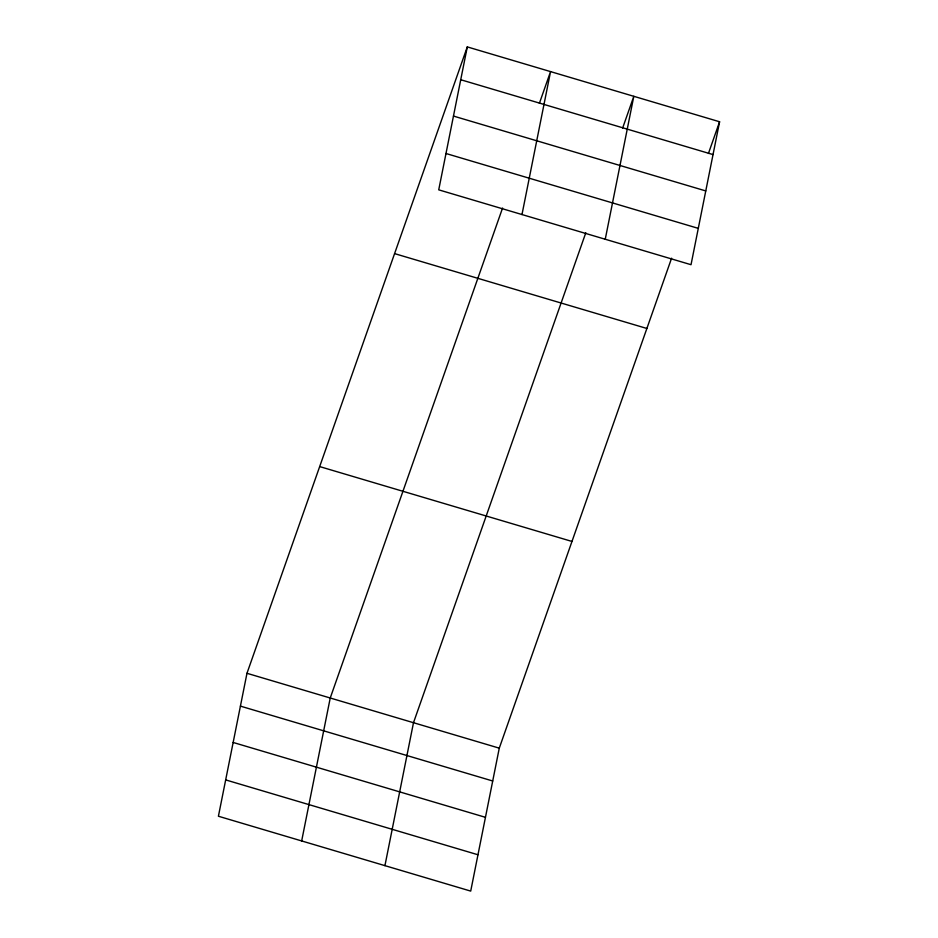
<?xml version="1.0" encoding="UTF-8"?>
<svg xmlns="http://www.w3.org/2000/svg" width="938" height="938" viewBox="0 0 938 938"><rect width="100%" height="100%" fill="white"/><g stroke="black" fill="none" stroke-linecap="round" stroke-linejoin="round"><path stroke-width="1.41" d="M467.288 46.9L438.726 189.839L691.025 264.704L719.587 121.764L467.288 46.9L246.975 673.296L218.413 816.236L470.712 891.1L499.274 748.161L671.596 258.185M301.673 840.94L330.235 698.001L502.569 208.037M384.932 865.645L413.494 722.706L585.816 232.741M521.985 214.544L550.547 71.605L539.397 103.297M605.245 239.249L633.807 96.309L622.656 128.002M708.436 153.457L719.587 121.764M460.734 79.73L713.021 154.582M453.464 116.066L705.763 190.93M445.984 153.504L698.282 228.368M394.581 253.612L646.88 328.476M319.682 466.585L571.981 541.449M246.975 673.296L499.274 748.161M240.421 706.126L492.708 780.991M233.152 742.462L485.45 817.326M225.671 779.9L477.97 854.764"/></g></svg>
